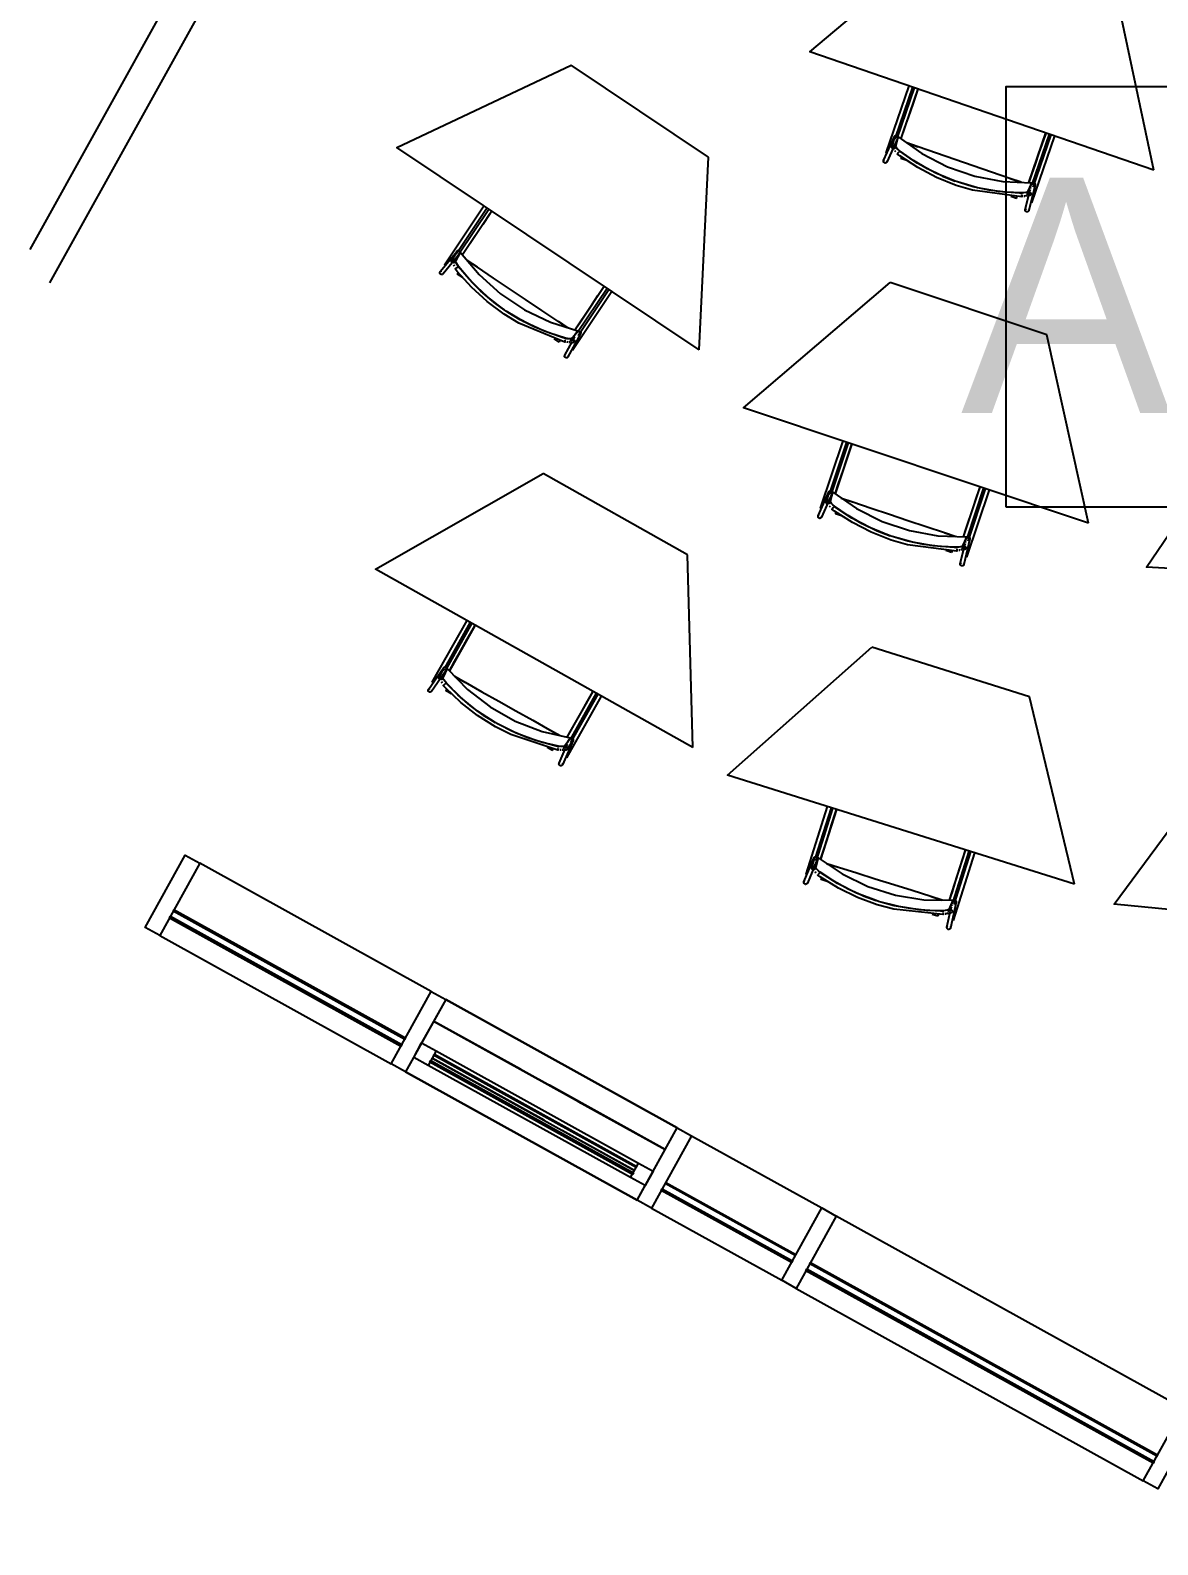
# Model space of a CAD drawing. Header units: metres. Extents: x 3.2 to 22.3, y 0.7 to 22.8.
# Drawn here: x 3.239 to 4.581, y 5.315 to 7.118 of the extents above; entities that cross this region are included whole.
import ezdxf

# ---------------------------------------------------------------- set-up
doc = ezdxf.new("R2010")
doc.units = ezdxf.units.M
for name, color, linetype in [('ARREDI', 9, 'Continuous'), ('INFISSI_VETRATE', 4, 'Continuous'), ('PARETI_STRUTTURE', 7, 'Continuous'), ('PORTE_SCALE', 2, 'Continuous'), ('WAYFINDING_RIQUADRI', 7, 'Continuous'), ('WAYFINDING_TESTI', 7, 'Continuous')]:
    doc.layers.add(name, color=color, linetype=linetype)

msp = doc.modelspace()

# ---------------------------------------------------------------- linework, layer by layer
at = {"layer": 'ARREDI'}
for points in [[(4.5763, 6.951), (4.1668, 7.092), (4.3426, 7.2397)], [(4.5763, 6.951), (4.5287, 7.1756)], [(4.0351, 6.7371), (3.6751, 6.9779), (3.8827, 7.0758)], [(4.0463, 6.9664), (3.8827, 7.0758)], [(4.2954, 7.0477), (4.2941, 7.0439), (4.2892, 7.0295), (4.2842, 7.015), (4.2792, 7.0006), (4.2752, 6.9888)], [(4.2657, 6.9765), (4.265, 6.9769), (4.2645, 6.9774), (4.2643, 6.9781), (4.2643, 6.9782), (4.2643, 6.9788), (4.2643, 6.979), (4.2646, 6.9795), (4.2651, 6.9801), (4.2657, 6.9804)], [(4.2657, 6.9804), (4.2665, 6.9805), (4.2672, 6.9804), (4.2678, 6.98), (4.2683, 6.9795), (4.2686, 6.9788), (4.2686, 6.978), (4.2685, 6.9779), (4.2683, 6.9774), (4.2678, 6.9768)], [(4.2686, 6.9833), (4.2682, 6.9819), (4.2668, 6.9761)], [(4.2687, 6.9883), (4.2681, 6.9887), (4.2676, 6.9892), (4.2674, 6.9899), (4.2674, 6.9907), (4.2675, 6.9912), (4.2675, 6.9912), (4.2676, 6.9914), (4.2681, 6.9919), (4.2688, 6.9923)], [(4.2688, 6.9923), (4.2695, 6.9924), (4.2703, 6.9923), (4.2709, 6.9919), (4.2714, 6.9913), (4.2716, 6.9906)], [(4.274, 6.9737), (4.2721, 6.9754), (4.2705, 6.977), (4.2695, 6.9783), (4.2692, 6.9791)], [(4.2693, 6.9791), (4.2721, 6.9906), (4.3001, 6.9708), (4.3306, 6.9551), (4.363, 6.944), (4.3966, 6.9375), (4.4308, 6.9359), (4.4284, 6.9305), (4.426, 6.9251), (4.4253, 6.9246), (4.4237, 6.9242), (4.4214, 6.9239), (4.4189, 6.9238)], [(4.274, 6.9737), (4.2722, 6.9753), (4.2705, 6.9769), (4.2695, 6.9782), (4.2693, 6.9791)], [(4.2722, 6.9906), (4.2707, 6.9888)], [(4.2707, 6.9888), (4.2721, 6.9906)], [(4.2823, 6.9834), (4.2955, 6.9788)], [(4.4184, 6.9365), (4.4049, 6.9411), (4.3831, 6.9486), (4.3613, 6.9562), (4.3394, 6.9637), (4.3176, 6.9712), (4.2958, 6.9787), (4.2823, 6.9834)], [(4.4475, 6.9948), (4.4433, 6.9826), (4.4391, 6.9704), (4.4349, 6.9581), (4.4307, 6.9459), (4.4273, 6.9361)], [(4.0351, 6.7371), (4.0463, 6.9664)], [(4.2572, 6.9596), (4.2564, 6.9595), (4.2557, 6.9596), (4.2551, 6.96), (4.2546, 6.9606), (4.2543, 6.9613), (4.2544, 6.962), (4.2545, 6.9625), (4.2546, 6.9627), (4.2551, 6.9633), (4.2558, 6.9636)], [(4.2586, 6.9619), (4.2586, 6.9612), (4.2584, 6.9607), (4.2583, 6.9605), (4.2578, 6.9599), (4.2572, 6.9596)], [(4.2583, 6.9713), (4.2578, 6.9715), (4.2575, 6.9715), (4.2575, 6.9716), (4.2575, 6.9716)], [(4.2589, 6.9711), (4.2583, 6.9713)], [(4.2689, 6.9731), (4.268, 6.974)], [(4.2681, 6.974), (4.2689, 6.9731)], [(4.2711, 6.9703), (4.271, 6.9702), (4.271, 6.9701), (4.271, 6.9702), (4.2712, 6.9704), (4.2715, 6.9708), (4.2719, 6.9713), (4.2724, 6.9719), (4.2728, 6.9725)], [(4.2728, 6.9725), (4.2732, 6.973), (4.2735, 6.9733), (4.2737, 6.9735)], [(4.324, 6.9441), (4.3067, 6.9525), (4.2899, 6.9625), (4.274, 6.9737)], [(4.324, 6.9441), (4.3068, 6.9525), (4.29, 6.9624), (4.2742, 6.9736)], [(4.2757, 6.9669), (4.2755, 6.9662), (4.2753, 6.9656), (4.275, 6.9649)], [(4.3398, 6.9379), (4.3246, 6.9439)], [(4.3246, 6.9439), (4.3398, 6.9379)], [(4.4188, 6.9238), (4.3994, 6.9247), (4.3801, 6.9273), (4.3611, 6.9313), (4.3451, 6.9361)], [(4.4189, 6.9238), (4.3995, 6.9247), (4.3802, 6.9273), (4.3611, 6.9313), (4.3451, 6.9361)], [(4.4052, 6.941), (4.4184, 6.9365)], [(4.4261, 6.9251), (4.4254, 6.9246), (4.4238, 6.9242), (4.4215, 6.9239), (4.419, 6.9238)], [(4.4192, 6.9221), (4.4192, 6.9234)], [(4.4261, 6.9217), (4.4258, 6.9224), (4.4257, 6.9231), (4.4259, 6.9237), (4.426, 6.9238), (4.4264, 6.9244), (4.4264, 6.9244), (4.427, 6.9248), (4.4277, 6.925), (4.4285, 6.9249), (4.4291, 6.9245), (4.4297, 6.924)], [(4.4297, 6.924), (4.43, 6.9233), (4.43, 6.9226), (4.4299, 6.922), (4.4298, 6.9218), (4.4294, 6.9213), (4.4294, 6.9213), (4.4287, 6.9209), (4.428, 6.9207), (4.4273, 6.9208), (4.4266, 6.9212)], [(4.4292, 6.9281), (4.4286, 6.9266), (4.4268, 6.9227)], [(4.4299, 6.9296), (4.4303, 6.9305)], [(4.4308, 6.935), (4.4312, 6.9356), (4.4319, 6.936), (4.4326, 6.9362), (4.4334, 6.9361), (4.434, 6.9358), (4.4345, 6.9352)], [(4.4309, 6.9336), (4.4308, 6.9359)], [(4.4345, 6.9352), (4.4348, 6.9345), (4.4349, 6.9338), (4.4348, 6.9335), (4.4348, 6.9335), (4.4347, 6.9331), (4.4342, 6.9325), (4.4336, 6.9321), (4.4329, 6.9319)], [(4.4127, 6.9174), (4.4128, 6.9177), (4.413, 6.9181), (4.4132, 6.9188), (4.4134, 6.9195)], [(4.4127, 6.9174), (4.4127, 6.9174)], [(4.4192, 6.9199), (4.4192, 6.9213)], [(4.4192, 6.9199), (4.4202, 6.92)], [(4.4202, 6.92), (4.4192, 6.9199)], [(4.4192, 6.9191), (4.4192, 6.9191), (4.4192, 6.9192)], [(4.4215, 6.92), (4.4227, 6.9202)], [(4.4229, 6.9202), (4.4216, 6.92)], [(4.4235, 6.9023), (4.4232, 6.9029), (4.4232, 6.9037), (4.4232, 6.9039), (4.4232, 6.9039), (4.4234, 6.9044), (4.4239, 6.905), (4.4245, 6.9054)], [(4.4238, 6.9203), (4.4254, 6.9207)], [(4.4255, 6.9207), (4.4239, 6.9203)], [(4.4299, 6.9122), (4.4293, 6.9124)], [(4.4299, 6.9122), (4.4304, 6.912), (4.4307, 6.9119)], [(4.4307, 6.9119), (4.4307, 6.9119)], [(3.7882, 6.9022), (3.7859, 6.8989), (3.7774, 6.8862), (3.7604, 6.8608), (3.7533, 6.8502)], [(4.4272, 6.9046), (4.4274, 6.9039), (4.4275, 6.9032), (4.4274, 6.9029), (4.4274, 6.9029), (4.4273, 6.9025), (4.4268, 6.9019), (4.4262, 6.9015), (4.4255, 6.9013), (4.4247, 6.9014), (4.424, 6.9017), (4.4235, 6.9023)], [(3.7454, 6.8426), (3.7482, 6.8477), (3.7511, 6.8529), (3.773, 6.8267), (3.7985, 6.8038), (3.827, 6.7847), (3.8579, 6.7699), (3.8906, 6.7596), (3.8869, 6.755), (3.8832, 6.7504), (3.8824, 6.7501), (3.8807, 6.7501), (3.8784, 6.7504), (3.8759, 6.751), (3.8573, 6.7568), (3.8393, 6.7642), (3.8219, 6.773), (3.8077, 6.7817)], [(3.7472, 6.8516), (3.7466, 6.8521), (3.7463, 6.8528), (3.7463, 6.8535), (3.7465, 6.8542), (3.7468, 6.8547), (3.7469, 6.8549), (3.7475, 6.8553), (3.7483, 6.8555)], [(3.7483, 6.8554), (3.749, 6.8554), (3.7497, 6.855), (3.7502, 6.8545), (3.7505, 6.8538), (3.7506, 6.8531)], [(3.7511, 6.8529), (3.7486, 6.8512)], [(3.7486, 6.8512), (3.7511, 6.8529)], [(3.732, 6.8383), (3.732, 6.8383), (3.7321, 6.8383), (3.7323, 6.8381), (3.7327, 6.8378)], [(3.7333, 6.8374), (3.7327, 6.8378)], [(3.7412, 6.8409), (3.7407, 6.8415), (3.7404, 6.8421), (3.7403, 6.8429), (3.7403, 6.8429), (3.7405, 6.8436), (3.7406, 6.8437), (3.7409, 6.8442), (3.7415, 6.8446), (3.7423, 6.8448)], [(3.7422, 6.8403), (3.745, 6.8455), (3.7457, 6.8468)], [(3.7423, 6.8448), (3.743, 6.8447), (3.7437, 6.8444), (3.7442, 6.8438), (3.7445, 6.8432), (3.7446, 6.8424), (3.7446, 6.8424), (3.7444, 6.8417), (3.7443, 6.8416), (3.744, 6.8411), (3.7434, 6.8407), (3.7426, 6.8405)], [(3.7435, 6.8368), (3.7428, 6.8379)], [(3.7429, 6.8379), (3.7435, 6.8368)], [(3.7449, 6.8336), (3.7448, 6.8335), (3.7447, 6.8335), (3.7448, 6.8335), (3.745, 6.8336), (3.7454, 6.834), (3.7459, 6.8344), (3.7471, 6.8352)], [(3.7486, 6.8361), (3.7472, 6.8381), (3.746, 6.8401), (3.7454, 6.8417), (3.7453, 6.8426)], [(3.7486, 6.8361), (3.7471, 6.8382), (3.746, 6.8402), (3.7454, 6.8417), (3.7453, 6.8426)], [(3.7471, 6.8352), (3.7476, 6.8356), (3.748, 6.8359), (3.7482, 6.836)], [(3.7892, 6.795), (3.7748, 6.8073), (3.7611, 6.8212), (3.7486, 6.8361)], [(3.7892, 6.795), (3.7749, 6.8073), (3.7612, 6.8211), (3.7487, 6.836)], [(3.759, 6.8434), (3.7706, 6.8356)], [(3.8787, 6.7633), (3.8668, 6.7713), (3.8477, 6.7841), (3.8285, 6.7969), (3.8093, 6.8098), (3.7901, 6.8226), (3.771, 6.8354), (3.759, 6.8434)], [(3.7287, 6.8268), (3.728, 6.8268), (3.7273, 6.8272), (3.7267, 6.8277), (3.7264, 6.8284), (3.7264, 6.8291), (3.7266, 6.8298), (3.7268, 6.8303), (3.7269, 6.8303), (3.727, 6.8305), (3.7276, 6.8309), (3.7284, 6.831)], [(3.7307, 6.8287), (3.7305, 6.8279), (3.7302, 6.8275), (3.73, 6.8273), (3.7294, 6.8269), (3.7287, 6.8268)], [(3.7473, 6.8273), (3.7475, 6.8275), (3.7477, 6.8279), (3.7481, 6.8285), (3.7485, 6.8291)], [(4.4986, 6.5308), (4.0878, 6.6682), (4.2623, 6.8174)], [(4.449, 6.755), (4.2623, 6.8174)], [(3.8872, 6.7607), (3.893, 6.7693), (3.9002, 6.7801), (3.9074, 6.7908), (3.9146, 6.8016), (3.9217, 6.8123)], [(3.8031, 6.7848), (3.7899, 6.7944)], [(3.7899, 6.7944), (3.8031, 6.7848)], [(3.876, 6.7509), (3.8574, 6.7568), (3.8394, 6.7641), (3.822, 6.7729), (3.8077, 6.7817)], [(3.8671, 6.7711), (3.8787, 6.7633)], [(3.8696, 6.7482), (3.8688, 6.747), (3.8685, 6.7466), (3.8684, 6.7464)], [(3.875, 6.7464), (3.875, 6.7463), (3.875, 6.7464), (3.8751, 6.7466)], [(3.8752, 6.7471), (3.8754, 6.7478), (3.8756, 6.7485)], [(3.8752, 6.7471), (3.8763, 6.7469)], [(3.8763, 6.7469), (3.8752, 6.7471)], [(3.8761, 6.7505), (3.876, 6.7503), (3.8759, 6.7498), (3.8758, 6.7492)], [(3.8832, 6.7504), (3.8824, 6.7501), (3.8807, 6.7501), (3.8785, 6.7503), (3.876, 6.7509)], [(3.8775, 6.7466), (3.8787, 6.7465)], [(3.8789, 6.7464), (3.8776, 6.7466)], [(3.8798, 6.7463), (3.8815, 6.7463)], [(3.8815, 6.7463), (3.8799, 6.7463)], [(3.8824, 6.7471), (3.8823, 6.7478), (3.8824, 6.7485), (3.8827, 6.7491), (3.8828, 6.7492), (3.8833, 6.7496), (3.8834, 6.7496), (3.884, 6.7498), (3.8848, 6.7498), (3.8855, 6.7495), (3.886, 6.749), (3.8864, 6.7484)], [(3.8864, 6.7484), (3.8865, 6.7476), (3.8864, 6.7469), (3.8861, 6.7464), (3.886, 6.7463), (3.8855, 6.7458), (3.8854, 6.7458), (3.8847, 6.7456), (3.884, 6.7456), (3.8833, 6.7459), (3.8827, 6.7464)], [(3.8871, 6.7525), (3.886, 6.7512), (3.8833, 6.7479)], [(3.8901, 6.7574), (3.8906, 6.7596)], [(3.8903, 6.7587), (3.8909, 6.7592), (3.8916, 6.7594), (3.8924, 6.7594), (3.8931, 6.7591), (3.8936, 6.7586), (3.894, 6.758)], [(3.894, 6.758), (3.8941, 6.7572), (3.8939, 6.7565), (3.8938, 6.7563), (3.8936, 6.7559), (3.893, 6.7554), (3.8923, 6.7552), (3.8915, 6.7552)], [(4.4986, 6.5308), (4.449, 6.755)], [(3.8749, 6.7289), (3.8748, 6.7297), (3.875, 6.7304), (3.8751, 6.7306), (3.8754, 6.731), (3.876, 6.7315)], [(3.879, 6.7303), (3.8792, 6.7295), (3.879, 6.7288), (3.8789, 6.7286), (3.8786, 6.7282), (3.878, 6.7277), (3.8773, 6.7275), (3.8766, 6.7275), (3.8759, 6.7278), (3.8753, 6.7283), (3.8749, 6.7289)], [(3.8836, 6.7369), (3.8831, 6.7373)], [(3.8843, 6.7364), (3.884, 6.7366), (3.8836, 6.7369)], [(3.8843, 6.7364), (3.8843, 6.7364)], [(5, 6.454), (4.5676, 6.4783), (4.6966, 6.6682)], [(4.197, 6.5657), (4.201, 6.5778), (4.2059, 6.5923), (4.2107, 6.6068), (4.2156, 6.6212), (4.2168, 6.625)], [(4.0273, 6.2636), (3.6499, 6.4761), (3.8494, 6.5897)], [(4.021, 6.4932), (3.8494, 6.5897)], [(4.1907, 6.5654), (4.19, 6.5658), (4.1895, 6.5663), (4.1893, 6.567), (4.1893, 6.5678), (4.1894, 6.5683), (4.1895, 6.5685), (4.19, 6.569), (4.1907, 6.5694)], [(4.1907, 6.5694), (4.1914, 6.5695), (4.1922, 6.5694), (4.1928, 6.569), (4.1933, 6.5684), (4.1936, 6.5677)], [(4.1913, 6.5562), (4.1927, 6.5619), (4.1941, 6.5677), (4.2222, 6.5481), (4.2528, 6.5328), (4.2853, 6.5219), (4.319, 6.5158), (4.3532, 6.5144), (4.3509, 6.509), (4.3485, 6.5036), (4.3478, 6.5031), (4.3462, 6.5026), (4.3439, 6.5023), (4.3415, 6.5022)], [(4.1941, 6.5677), (4.1921, 6.5654)], [(4.1921, 6.5654), (4.1941, 6.5677)], [(4.3497, 6.5146), (4.353, 6.5245), (4.3612, 6.549), (4.3653, 6.5612), (4.3694, 6.5735)], [(4.1799, 6.5484), (4.1796, 6.5485), (4.1795, 6.5486), (4.1796, 6.5486)], [(4.1804, 6.5483), (4.1799, 6.5484)], [(4.181, 6.5481), (4.1804, 6.5483)], [(4.1877, 6.5535), (4.187, 6.5539), (4.1866, 6.5545), (4.1863, 6.5552), (4.1863, 6.5552), (4.1863, 6.5559), (4.1863, 6.556), (4.1866, 6.5566), (4.1871, 6.5571), (4.1877, 6.5575)], [(4.1877, 6.5575), (4.1885, 6.5576), (4.1892, 6.5575), (4.1898, 6.5571), (4.1903, 6.5566), (4.1906, 6.5559), (4.1906, 6.5551), (4.1905, 6.555), (4.1903, 6.5544), (4.1898, 6.5539)], [(4.1888, 6.5532), (4.1902, 6.559), (4.1905, 6.5604)], [(4.191, 6.5502), (4.1901, 6.5511)], [(4.1901, 6.551), (4.191, 6.5502)], [(4.1961, 6.5509), (4.1942, 6.5524), (4.1926, 6.554), (4.1916, 6.5554), (4.1913, 6.5562)], [(4.1961, 6.5508), (4.1941, 6.5525), (4.1925, 6.5541), (4.1915, 6.5554), (4.1913, 6.5562)], [(4.1932, 6.5475), (4.1931, 6.5473), (4.1931, 6.5473), (4.1931, 6.5473), (4.1933, 6.5475), (4.1936, 6.5479), (4.194, 6.5484), (4.1945, 6.549), (4.1949, 6.5496)], [(4.1957, 6.5507), (4.1956, 6.5505), (4.1953, 6.5501), (4.1949, 6.5496)], [(4.2463, 6.5217), (4.229, 6.53), (4.2121, 6.5397), (4.1961, 6.5508)], [(4.2464, 6.5217), (4.229, 6.53), (4.2122, 6.5397), (4.1962, 6.5508)], [(4.2042, 6.5606), (4.2175, 6.5562)], [(4.2043, 6.5606), (4.2179, 6.556), (4.2397, 6.5487), (4.2616, 6.5414), (4.2835, 6.5341), (4.3054, 6.5268), (4.3272, 6.5195), (4.3408, 6.5149)], [(4.1794, 6.5366), (4.1786, 6.5364), (4.1779, 6.5366), (4.1772, 6.537), (4.1768, 6.5375), (4.1765, 6.5382), (4.1765, 6.539), (4.1767, 6.5395), (4.1767, 6.5395), (4.1768, 6.5397), (4.1773, 6.5403), (4.1779, 6.5406)], [(4.1808, 6.5389), (4.1808, 6.5382), (4.1806, 6.5377), (4.1805, 6.5375), (4.18, 6.5369), (4.1794, 6.5366)], [(4.1979, 6.5441), (4.1976, 6.5433), (4.1974, 6.5427), (4.1973, 6.5423), (4.1972, 6.542)], [(4.2622, 6.5157), (4.2469, 6.5215)], [(4.2469, 6.5215), (4.2622, 6.5157)], [(4.3413, 6.5022), (4.3219, 6.503), (4.3026, 6.5053), (4.2835, 6.5093), (4.2675, 6.5139)], [(4.3415, 6.5022), (4.322, 6.503), (4.3026, 6.5053), (4.2835, 6.5092), (4.2675, 6.5139)], [(4.3276, 6.5194), (4.3408, 6.5149)], [(4.3523, 6.5081), (4.3527, 6.509)], [(4.3532, 6.5136), (4.3537, 6.5142), (4.3543, 6.5146), (4.355, 6.5147), (4.3557, 6.5147), (4.3564, 6.5143), (4.3569, 6.5138)], [(4.3533, 6.5122), (4.3532, 6.5144)], [(4.3569, 6.5138), (4.3573, 6.5131), (4.3573, 6.5124), (4.3573, 6.5121), (4.3573, 6.5121), (4.3571, 6.5116), (4.3566, 6.5111), (4.356, 6.5106), (4.3553, 6.5105)], [(4.0273, 6.2636), (4.021, 6.4931)], [(4.336, 6.4979), (4.3353, 6.4958)], [(4.3353, 6.4958), (4.3353, 6.4958)], [(4.3486, 6.5036), (4.3478, 6.5031), (4.3463, 6.5026), (4.344, 6.5023), (4.3415, 6.5022)], [(4.3417, 6.5005), (4.3417, 6.5012), (4.3417, 6.5019)], [(4.3417, 6.4998), (4.3417, 6.499), (4.3417, 6.4984)], [(4.3417, 6.4984), (4.3428, 6.4984)], [(4.3428, 6.4984), (4.3417, 6.4984)], [(4.3417, 6.4976), (4.3417, 6.4975), (4.3417, 6.4976)], [(4.3441, 6.4985), (4.3452, 6.4986)], [(4.3454, 6.4986), (4.3442, 6.4985)], [(4.3464, 6.4988), (4.348, 6.4992)], [(4.348, 6.4992), (4.3464, 6.4988)], [(4.3486, 6.5002), (4.3483, 6.5009), (4.3483, 6.5016), (4.3484, 6.5022), (4.3485, 6.5023), (4.3489, 6.5029), (4.3489, 6.5029), (4.3495, 6.5033), (4.3502, 6.5035), (4.351, 6.5034), (4.3516, 6.503), (4.3522, 6.5025)], [(4.3522, 6.5025), (4.3525, 6.5018), (4.3525, 6.5011), (4.3524, 6.5005), (4.3523, 6.5004), (4.3519, 6.4998), (4.3519, 6.4998), (4.3513, 6.4994), (4.3505, 6.4992), (4.3498, 6.4993), (4.3491, 6.4997)], [(4.3517, 6.5067), (4.3511, 6.5052), (4.3493, 6.5012)], [(4.3525, 6.4907), (4.3519, 6.4909)], [(4.3533, 6.4905), (4.353, 6.4905), (4.3525, 6.4907)], [(4.3462, 6.4807), (4.3459, 6.4814), (4.3459, 6.4822), (4.3459, 6.4824), (4.3459, 6.4824), (4.3461, 6.4829), (4.3465, 6.4835), (4.3472, 6.4839)], [(4.3498, 6.4831), (4.3501, 6.4824), (4.3502, 6.4817), (4.3501, 6.4814), (4.3501, 6.4814), (4.35, 6.481), (4.3495, 6.4804), (4.3489, 6.48), (4.3482, 6.4798), (4.3474, 6.4799), (4.3467, 6.4802), (4.3462, 6.4807)], [(4.3533, 6.4904), (4.3533, 6.4904)], [(3.7377, 6.3548), (3.744, 6.3659), (3.7515, 6.3792), (3.759, 6.3926), (3.7665, 6.4059), (3.7685, 6.4094)], [(4.4818, 6.1008), (4.0686, 6.2308), (4.2404, 6.3831)], [(4.4282, 6.324), (4.2404, 6.3831)], [(3.7264, 6.3446), (3.7258, 6.3451), (3.7254, 6.3458), (3.7253, 6.3465), (3.7253, 6.3466), (3.7254, 6.3472), (3.7255, 6.3473), (3.7258, 6.3478), (3.7264, 6.3483), (3.7271, 6.3485)], [(3.7271, 6.3485), (3.7279, 6.3485), (3.7286, 6.3482), (3.7291, 6.3477), (3.7295, 6.3471), (3.7296, 6.3464), (3.7295, 6.3457), (3.7294, 6.3455), (3.7291, 6.345), (3.7285, 6.3446), (3.7278, 6.3444)], [(3.7274, 6.3441), (3.7298, 6.3495), (3.7304, 6.3508)], [(3.7315, 6.3557), (3.7309, 6.3562), (3.7306, 6.3568), (3.7304, 6.3576), (3.7306, 6.3583), (3.7308, 6.3587), (3.731, 6.3589), (3.7316, 6.3594), (3.7323, 6.3596)], [(3.7304, 6.3465), (3.7328, 6.3519), (3.7353, 6.3573), (3.7592, 6.3328), (3.7864, 6.312), (3.8162, 6.2951), (3.8482, 6.2827), (3.8815, 6.275), (3.8782, 6.2701), (3.8749, 6.2652), (3.8741, 6.2649), (3.8724, 6.2647), (3.8701, 6.2649), (3.8677, 6.2652)], [(3.7341, 6.3404), (3.7325, 6.3423), (3.7312, 6.3442), (3.7305, 6.3457), (3.7304, 6.3466)], [(3.7341, 6.3404), (3.7325, 6.3424), (3.7312, 6.3442), (3.7304, 6.3457), (3.7304, 6.3466)], [(3.7323, 6.3596), (3.733, 6.3596), (3.7337, 6.3593), (3.7343, 6.3588), (3.7347, 6.3582), (3.7348, 6.3574)], [(3.7353, 6.3573), (3.7329, 6.3554)], [(3.7329, 6.3554), (3.7353, 6.3573)], [(3.7439, 6.3484), (3.7561, 6.3416)], [(3.744, 6.3484), (3.7564, 6.3414), (3.7765, 6.3301), (3.7966, 6.3188), (3.8168, 6.3075), (3.8369, 6.2961), (3.8569, 6.2848), (3.8694, 6.2778)], [(3.715, 6.3295), (3.7142, 6.3296), (3.7135, 6.3298), (3.713, 6.3303), (3.7126, 6.331), (3.7125, 6.3317), (3.7126, 6.3325), (3.7129, 6.3329), (3.7129, 6.3329), (3.713, 6.3331), (3.7136, 6.3336), (3.7143, 6.3338)], [(3.7168, 6.3316), (3.7166, 6.3309), (3.7164, 6.3304), (3.7164, 6.3304), (3.7163, 6.3302), (3.7157, 6.3298), (3.715, 6.3295)], [(3.7174, 6.3413), (3.7174, 6.3413), (3.7175, 6.3413), (3.7177, 6.3411), (3.7181, 6.3409)], [(3.7187, 6.3405), (3.7181, 6.3409)], [(3.729, 6.3407), (3.7282, 6.3418)], [(3.7283, 6.3417), (3.729, 6.3407)], [(3.7327, 6.3394), (3.7321, 6.3389), (3.7316, 6.3384), (3.7307, 6.3376), (3.7305, 6.3375), (3.7305, 6.3374), (3.7305, 6.3375), (3.7306, 6.3376)], [(3.7337, 6.3403), (3.7335, 6.3401), (3.7332, 6.3398), (3.7327, 6.3394)], [(3.7345, 6.3334), (3.7342, 6.3327), (3.7339, 6.3322), (3.7336, 6.3318), (3.7335, 6.3315)], [(3.7779, 6.3023), (3.7624, 6.3137), (3.7477, 6.3265), (3.7341, 6.3404)], [(3.778, 6.3023), (3.7625, 6.3137), (3.7478, 6.3264), (3.7342, 6.3403)], [(3.8781, 6.2758), (3.8832, 6.2849), (3.8895, 6.2961), (3.8959, 6.3074), (3.9022, 6.3187), (3.9086, 6.33)], [(4.4818, 6.1008), (4.4282, 6.324)], [(3.7784, 6.302), (3.7924, 6.2934)], [(3.7924, 6.2934), (3.7785, 6.3019)], [(3.8675, 6.2653), (3.8486, 6.2697), (3.8301, 6.2756), (3.8121, 6.283), (3.7972, 6.2906)], [(3.8677, 6.2652), (3.8487, 6.2697), (3.8301, 6.2756), (3.8121, 6.283), (3.7972, 6.2906)], [(3.8581, 6.2842), (3.8694, 6.2778)], [(3.8812, 6.2727), (3.8815, 6.275)], [(3.8813, 6.2741), (3.8819, 6.2746), (3.8826, 6.2749), (3.8833, 6.2749), (3.884, 6.2747), (3.8846, 6.2743), (3.8851, 6.2736)], [(3.8604, 6.2601), (3.8605, 6.2603), (3.8608, 6.2607), (3.8611, 6.2613), (3.8615, 6.262)], [(3.8671, 6.2609), (3.867, 6.2606), (3.867, 6.2606), (3.867, 6.2606)], [(3.8672, 6.2614), (3.8673, 6.262), (3.8674, 6.2628)], [(3.8672, 6.2614), (3.8682, 6.2612)], [(3.8682, 6.2612), (3.8672, 6.2614)], [(3.8676, 6.2635), (3.8677, 6.2641), (3.8677, 6.2646), (3.8678, 6.2648)], [(3.8749, 6.2652), (3.8741, 6.2649), (3.8725, 6.2647), (3.8702, 6.2648), (3.8677, 6.2652)], [(3.8695, 6.261), (3.8707, 6.261)], [(3.8709, 6.261), (3.8696, 6.261)], [(3.8718, 6.2609), (3.8735, 6.261)], [(3.8735, 6.261), (3.8719, 6.2609)], [(3.8743, 6.2619), (3.8741, 6.2626), (3.8742, 6.2633), (3.8745, 6.2639), (3.8746, 6.264), (3.8751, 6.2645), (3.8751, 6.2645), (3.8758, 6.2648), (3.8765, 6.2648), (3.8772, 6.2646), (3.8778, 6.2641), (3.8782, 6.2635)], [(3.8782, 6.2635), (3.8784, 6.2627), (3.8783, 6.262), (3.8781, 6.2615), (3.878, 6.2613), (3.8775, 6.2609), (3.8774, 6.2609), (3.8768, 6.2606), (3.876, 6.2606), (3.8753, 6.2608), (3.8747, 6.2613)], [(3.8752, 6.2627), (3.8776, 6.2663), (3.8786, 6.2677)], [(3.8851, 6.2736), (3.8852, 6.2729), (3.8851, 6.2722), (3.885, 6.272), (3.885, 6.2719), (3.8848, 6.2715), (3.8843, 6.271), (3.8836, 6.2707), (3.8828, 6.2707)], [(4.9601, 6.0351), (4.529, 6.0771), (4.6656, 6.2616)], [(3.8683, 6.2432), (3.8681, 6.2439), (3.8682, 6.2447), (3.8683, 6.2449), (3.8683, 6.2449), (3.8686, 6.2453), (3.8691, 6.2459)], [(3.8723, 6.2449), (3.8724, 6.2441), (3.8724, 6.2434), (3.8723, 6.2432), (3.8723, 6.2432), (3.872, 6.2427), (3.8715, 6.2422), (3.8708, 6.242), (3.87, 6.2419), (3.8693, 6.2421), (3.8687, 6.2426), (3.8683, 6.2432)], [(3.8763, 6.2518), (3.8758, 6.2522)], [(3.8763, 6.2518), (3.8768, 6.2516), (3.877, 6.2514)], [(3.8771, 6.2514), (3.8771, 6.2514)], [(4.1796, 6.1302), (4.1835, 6.1424), (4.188, 6.157), (4.1926, 6.1716), (4.1972, 6.1861), (4.1984, 6.1899)], [(4.1733, 6.1298), (4.1727, 6.1302), (4.1722, 6.1307), (4.1719, 6.1314), (4.1719, 6.1322), (4.172, 6.1326), (4.172, 6.1327), (4.1722, 6.1329), (4.1726, 6.1335), (4.1733, 6.1338)], [(4.1733, 6.1338), (4.174, 6.1339), (4.1748, 6.1338), (4.1754, 6.1335), (4.1759, 6.1329), (4.1762, 6.1322)], [(4.1741, 6.1206), (4.1754, 6.1264), (4.1767, 6.1322), (4.2051, 6.1131), (4.236, 6.0983), (4.2687, 6.088), (4.3025, 6.0825), (4.3368, 6.0818), (4.3345, 6.0763), (4.3323, 6.0709), (4.3316, 6.0703), (4.3299, 6.0699), (4.3277, 6.0695), (4.3252, 6.0694)], [(4.1767, 6.1322), (4.1748, 6.1298)], [(4.1748, 6.1298), (4.1767, 6.1322)], [(4.3332, 6.0819), (4.3364, 6.0918), (4.3403, 6.1041), (4.3441, 6.1165), (4.348, 6.1288), (4.3519, 6.1411)], [(4.1633, 6.1125), (4.1628, 6.1127), (4.1626, 6.1128), (4.1625, 6.1128), (4.1625, 6.1128)], [(4.164, 6.1123), (4.1633, 6.1125)], [(4.1706, 6.1179), (4.1699, 6.1183), (4.1694, 6.1188), (4.1692, 6.1195), (4.1692, 6.1202), (4.1692, 6.1204), (4.1694, 6.1209), (4.1699, 6.1215), (4.1705, 6.1219)], [(4.1705, 6.1219), (4.1713, 6.122), (4.172, 6.1219), (4.1727, 6.1215), (4.1731, 6.121), (4.1734, 6.1203), (4.1734, 6.1203), (4.1734, 6.1196), (4.1734, 6.1194), (4.1732, 6.1189), (4.1727, 6.1183)], [(4.1717, 6.1176), (4.173, 6.1234), (4.1733, 6.1248)], [(4.173, 6.1155), (4.1739, 6.1146)], [(4.1739, 6.1146), (4.173, 6.1155)], [(4.179, 6.1154), (4.1771, 6.1169), (4.1754, 6.1185), (4.1744, 6.1198), (4.1741, 6.1206)], [(4.179, 6.1154), (4.177, 6.117), (4.1754, 6.1185), (4.1744, 6.1198), (4.1741, 6.1206)], [(4.1778, 6.1141), (4.1774, 6.1135), (4.177, 6.1129), (4.1766, 6.1124), (4.1763, 6.112), (4.1761, 6.1118), (4.1761, 6.1117), (4.1761, 6.1117), (4.1762, 6.1119)], [(4.1779, 6.1141), (4.1782, 6.1146), (4.1785, 6.115), (4.1786, 6.1152)], [(4.2298, 6.0871), (4.2123, 6.0951), (4.1952, 6.1046), (4.179, 6.1154)], [(4.2298, 6.0871), (4.2123, 6.0951), (4.1953, 6.1045), (4.1791, 6.1153)], [(4.187, 6.1253), (4.2003, 6.1211)], [(4.3243, 6.082), (4.3107, 6.0863), (4.2887, 6.0933), (4.2667, 6.1002), (4.2446, 6.1071), (4.2226, 6.114), (4.2007, 6.121), (4.187, 6.1253)], [(4.1625, 6.1008), (4.1618, 6.1007), (4.1611, 6.1008), (4.1604, 6.1012), (4.1599, 6.1017), (4.1597, 6.1024), (4.1597, 6.1032), (4.1598, 6.1036), (4.1599, 6.1039), (4.1604, 6.1044), (4.161, 6.1048)], [(4.1637, 6.1039), (4.1639, 6.1032), (4.1639, 6.1024), (4.1638, 6.102), (4.1638, 6.1019), (4.1637, 6.1017), (4.1632, 6.1012), (4.1626, 6.1008)], [(4.1803, 6.1066), (4.1803, 6.1068), (4.1805, 6.1073), (4.1807, 6.1079), (4.1809, 6.1086)], [(4.2303, 6.0869), (4.2457, 6.0814)], [(4.2457, 6.0814), (4.2304, 6.0869)], [(4.3251, 6.0694), (4.3056, 6.0698), (4.2863, 6.0718), (4.2672, 6.0753), (4.2511, 6.0797)], [(4.3252, 6.0694), (4.3057, 6.0698), (4.2864, 6.0718), (4.2672, 6.0753), (4.2511, 6.0797)], [(4.311, 6.0862), (4.3243, 6.082)], [(4.336, 6.0755), (4.3364, 6.0763)], [(4.3368, 6.0809), (4.3372, 6.0815), (4.3378, 6.0819), (4.3385, 6.0821), (4.3393, 6.0821), (4.34, 6.0817), (4.3405, 6.0812)], [(4.3369, 6.0795), (4.3368, 6.0818)], [(4.3405, 6.0812), (4.3408, 6.0805), (4.3409, 6.0798), (4.3409, 6.0795), (4.3407, 6.0791), (4.3403, 6.0785), (4.3396, 6.078), (4.3389, 6.0778)], [(4.3198, 6.0649), (4.3196, 6.0642), (4.3194, 6.0636), (4.3193, 6.0631), (4.3192, 6.0628)], [(4.3192, 6.0628), (4.3192, 6.0628)], [(4.3323, 6.0709), (4.3316, 6.0703), (4.33, 6.0699), (4.3278, 6.0695), (4.3252, 6.0694)], [(4.3255, 6.0677), (4.3254, 6.0683), (4.3254, 6.0688), (4.3254, 6.069)], [(4.3255, 6.0669), (4.3255, 6.0662), (4.3255, 6.0655)], [(4.3255, 6.0655), (4.3266, 6.0656)], [(4.3266, 6.0656), (4.3255, 6.0655)], [(4.3256, 6.065), (4.3256, 6.0647), (4.3256, 6.0647), (4.3256, 6.0647)], [(4.3279, 6.0657), (4.329, 6.0658)], [(4.3293, 6.0659), (4.328, 6.0657)], [(4.3302, 6.066), (4.3318, 6.0665)], [(4.3318, 6.0665), (4.3303, 6.066)], [(4.3324, 6.0675), (4.3321, 6.0682), (4.332, 6.0689), (4.3322, 6.0695), (4.3322, 6.0696), (4.3326, 6.0702), (4.3327, 6.0702), (4.3332, 6.0706), (4.334, 6.0708), (4.3347, 6.0707), (4.3354, 6.0704), (4.3359, 6.0698)], [(4.3359, 6.0698), (4.3362, 6.0692), (4.3363, 6.0684), (4.3362, 6.0678), (4.3361, 6.0677), (4.3357, 6.0672), (4.3357, 6.0671), (4.3351, 6.0667), (4.3344, 6.0665), (4.3336, 6.0666), (4.3329, 6.0669)], [(4.3354, 6.074), (4.3348, 6.0725), (4.3331, 6.0685)], [(4.3365, 6.0581), (4.3358, 6.0582)], [(4.3372, 6.0578), (4.337, 6.0579), (4.3365, 6.058)], [(4.3304, 6.048), (4.3301, 6.0486), (4.33, 6.0494), (4.33, 6.0496), (4.3302, 6.0501), (4.3306, 6.0507), (4.3312, 6.0511)], [(4.3339, 6.0504), (4.3343, 6.0497), (4.3343, 6.049), (4.3343, 6.0487), (4.3341, 6.0483), (4.3337, 6.0477), (4.3331, 6.0472), (4.3323, 6.0471), (4.3316, 6.0471), (4.3309, 6.0474), (4.3304, 6.048)], [(4.3373, 6.0578), (4.3373, 6.0578)]]:
    msp.add_lwpolyline(points, dxfattribs=at)
at = {"layer": 'INFISSI_VETRATE'}
for points in [[(3.5029, 6.009), (3.5012, 6.0072)], [(3.5093, 6.0153), (3.5082, 6.0142)], [(3.5272, 6.0054), (3.5261, 6.0043)], [(3.5209, 5.999), (3.5191, 5.9973)], [(3.5388, 5.9891), (3.537, 5.9874)], [(3.5451, 5.9955), (3.544, 5.9943)], [(3.5567, 5.9792), (3.5549, 5.9774)], [(3.5631, 5.9855), (3.5619, 5.9844)], [(3.5746, 5.9692), (3.5729, 5.9675)], [(3.581, 5.9756), (3.5798, 5.9745)], [(3.5925, 5.9593), (3.5908, 5.9576)], [(3.5989, 5.9657), (3.5977, 5.9645)], [(3.6168, 5.9558), (3.6156, 5.9546)], [(3.6104, 5.9494), (3.6087, 5.9477)], [(3.6283, 5.9395), (3.6266, 5.9377)], [(3.6347, 5.9458), (3.6335, 5.9447)], [(3.6526, 5.9359), (3.6515, 5.9347)], [(3.6462, 5.9295), (3.6445, 5.9278)], [(3.6642, 5.9196), (3.6624, 5.9179)], [(3.6705, 5.926), (3.6694, 5.9248)]]:
    msp.add_lwpolyline(points, dxfattribs=at)
at = {"layer": 'PARETI_STRUTTURE'}
for points in [[(3.2389, 6.8567), (11.0022, 20.8613)], [(3.9204, 8.0049), (3.9462, 7.9906), (3.5167, 7.2158), (3.4909, 7.2301), (3.2618, 6.8169)], [(4.2575, 6.9716), (4.2849, 7.0513)], [(4.289, 7.0499), (4.2686, 6.9907)], [(4.2706, 6.9888), (4.2914, 7.0491)], [(4.2955, 7.0477), (4.2752, 6.9888)], [(4.2545, 6.9625), (4.2675, 6.9912)], [(4.2715, 6.9894), (4.2584, 6.9607)], [(4.2674, 6.9903), (4.2643, 6.979)], [(4.2686, 6.9905), (4.2676, 6.9877)], [(4.2676, 6.9801), (4.2679, 6.9811)], [(4.2685, 6.9779), (4.2685, 6.9779), (4.2686, 6.9781), (4.2686, 6.9782), (4.2686, 6.9783), (4.2687, 6.9784), (4.2687, 6.9786), (4.2687, 6.9787), (4.2688, 6.9788), (4.2688, 6.9789), (4.2688, 6.9791), (4.2689, 6.9792), (4.2689, 6.9793), (4.2689, 6.9795), (4.269, 6.9796), (4.269, 6.9797), (4.2691, 6.9798), (4.2691, 6.98), (4.2691, 6.9801), (4.2692, 6.9802), (4.2692, 6.9803), (4.2692, 6.9805), (4.2693, 6.9806), (4.2693, 6.9807), (4.2693, 6.9808), (4.2694, 6.981), (4.2694, 6.9811), (4.2694, 6.9812), (4.2695, 6.9813), (4.2695, 6.9816), (4.2696, 6.9817), (4.2696, 6.9819), (4.2696, 6.982), (4.2697, 6.9821), (4.2697, 6.9822), (4.2697, 6.9824), (4.2698, 6.9825), (4.2698, 6.9826), (4.2698, 6.9827), (4.2699, 6.9829), (4.2699, 6.983), (4.2699, 6.9831), (4.27, 6.9832), (4.27, 6.9834), (4.2701, 6.9835), (4.2701, 6.9836), (4.2701, 6.9837), (4.2702, 6.9839), (4.2702, 6.984), (4.2702, 6.9841), (4.2703, 6.9843), (4.2703, 6.9844), (4.2703, 6.9845), (4.2704, 6.9846), (4.2704, 6.9848), (4.2704, 6.9849), (4.2705, 6.985), (4.2705, 6.9851), (4.2705, 6.9853), (4.2706, 6.9854), (4.2706, 6.9855), (4.2706, 6.9857), (4.2707, 6.9858), (4.2707, 6.9859), (4.2708, 6.986), (4.2708, 6.9862), (4.2708, 6.9863), (4.2708, 6.9864), (4.2709, 6.9865), (4.2709, 6.9867), (4.271, 6.9868), (4.271, 6.9869), (4.271, 6.987), (4.2711, 6.9872), (4.2711, 6.9873), (4.2711, 6.9874), (4.2712, 6.9876), (4.2712, 6.9877), (4.2712, 6.9878), (4.2713, 6.9879), (4.2713, 6.9881), (4.2713, 6.9882), (4.2714, 6.9883), (4.2714, 6.9884), (4.2714, 6.9886), (4.2715, 6.9887), (4.2715, 6.9888), (4.2716, 6.9891), (4.2716, 6.9892)], [(4.4273, 6.9361), (4.4477, 6.9953)], [(4.4582, 6.9917), (4.4307, 6.9119)], [(4.4517, 6.9939), (4.4311, 6.934)], [(4.4327, 6.9309), (4.4541, 6.9931)], [(4.341, 6.9329), (4.3176, 6.9423), (4.2952, 6.954), (4.274, 6.9679), (4.271, 6.9701)], [(4.3424, 6.937), (4.3397, 6.938), (4.3166, 6.9476), (4.2945, 6.9595), (4.2737, 6.9735)], [(4.2822, 6.9623), (4.275, 6.9648)], [(4.4192, 6.9191), (4.3604, 6.9271), (4.341, 6.9329)], [(4.4191, 6.9234), (4.4162, 6.9235), (4.3912, 6.9255), (4.3665, 6.93), (4.3425, 6.937)], [(4.4304, 6.9345), (4.4259, 6.9237)], [(4.4348, 6.9335), (4.4275, 6.9029)], [(4.4277, 6.9226), (4.4289, 6.9273)], [(4.4283, 6.9258), (4.428, 6.9249)], [(4.4304, 6.9335), (4.4306, 6.9346)], [(3.732, 6.8383), (3.7789, 6.9084)], [(3.7825, 6.906), (3.7477, 6.8539)], [(4.4127, 6.9174), (4.406, 6.9197)], [(4.4232, 6.9039), (4.4275, 6.9217)], [(3.749, 6.8515), (3.7846, 6.9046)], [(3.7882, 6.9022), (3.7534, 6.8502)], [(3.7268, 6.8303), (3.7468, 6.8547)], [(3.7501, 6.8519), (3.7302, 6.8275)], [(3.7465, 6.8539), (3.7406, 6.8437)], [(3.7443, 6.8416), (3.7444, 6.8416), (3.7444, 6.8417), (3.7445, 6.8418), (3.7447, 6.8422), (3.7447, 6.8423), (3.7449, 6.8425), (3.7449, 6.8426), (3.7451, 6.8429), (3.7451, 6.843), (3.7452, 6.8431), (3.7454, 6.8434), (3.7455, 6.8435), (3.7455, 6.8437), (3.7457, 6.8439), (3.7457, 6.844), (3.7458, 6.8441), (3.7459, 6.8442), (3.7459, 6.8443), (3.7461, 6.8447), (3.7462, 6.8448), (3.7463, 6.8449), (3.7464, 6.8451), (3.7464, 6.8452), (3.7466, 6.8455), (3.7467, 6.8456), (3.7467, 6.8457), (3.7469, 6.8459), (3.7469, 6.846), (3.747, 6.8461), (3.747, 6.8463), (3.7471, 6.8464), (3.7472, 6.8465), (3.7473, 6.8467), (3.7474, 6.8468), (3.7474, 6.847), (3.7476, 6.8472), (3.7476, 6.8473), (3.7477, 6.8474), (3.7478, 6.8475), (3.7478, 6.8476), (3.7479, 6.8477), (3.7481, 6.8481), (3.7482, 6.8482), (3.7483, 6.8484), (3.7484, 6.8485), (3.7485, 6.8488), (3.7486, 6.8489), (3.7486, 6.849), (3.7488, 6.8493), (3.7489, 6.8495), (3.7491, 6.8498), (3.7491, 6.8499), (3.7492, 6.85), (3.7493, 6.8501), (3.7493, 6.8502), (3.7495, 6.8506), (3.7496, 6.8507), (3.7497, 6.8508), (3.7498, 6.851), (3.7499, 6.8511), (3.75, 6.8514), (3.7501, 6.8515), (3.7501, 6.8516), (3.7502, 6.8517)], [(3.7476, 6.8538), (3.7459, 6.8513)], [(3.744, 6.844), (3.7446, 6.8448)], [(3.803, 6.7796), (3.7827, 6.7947), (3.764, 6.8117), (3.7471, 6.8305), (3.7447, 6.8335)], [(3.8054, 6.7832), (3.803, 6.7848), (3.783, 6.8), (3.7647, 6.8171), (3.7482, 6.8361)], [(3.7536, 6.823), (3.7473, 6.8273)], [(3.9312, 6.8065), (3.8843, 6.7364)], [(3.8872, 6.7607), (3.922, 6.8127)], [(3.9256, 6.8103), (3.8904, 6.7577)], [(3.8911, 6.7542), (3.9276, 6.8089)], [(3.875, 6.7463), (3.8202, 6.769), (3.803, 6.7796)], [(3.8761, 6.7505), (3.8732, 6.7513), (3.8496, 6.7597), (3.8269, 6.7703), (3.8054, 6.7832)], [(3.8683, 6.7463), (3.8624, 6.7503)], [(3.8751, 6.7306), (3.8837, 6.7467)], [(3.8938, 6.7563), (3.8789, 6.7286)], [(3.8898, 6.7583), (3.8827, 6.7491)], [(3.8842, 6.7476), (3.8865, 6.7518)], [(3.8861, 6.7512), (3.885, 6.7496)], [(3.8895, 6.7574), (3.89, 6.7583)], [(4.1795, 6.5486), (4.2063, 6.6286)], [(4.2104, 6.6272), (4.1905, 6.5678)], [(4.1925, 6.5658), (4.2127, 6.6264)], [(4.2169, 6.625), (4.197, 6.5656)], [(4.1767, 6.5395), (4.1894, 6.5682)], [(4.1934, 6.5665), (4.1806, 6.5377)], [(4.1894, 6.5674), (4.1864, 6.5561)], [(4.1905, 6.5676), (4.1895, 6.5648)], [(4.1935, 6.5663), (4.1935, 6.5662), (4.1935, 6.5661), (4.1934, 6.5659), (4.1934, 6.5658), (4.1934, 6.5657), (4.1933, 6.5655), (4.1933, 6.5654), (4.1933, 6.5653), (4.1932, 6.5652), (4.1932, 6.5649), (4.1931, 6.5648), (4.1931, 6.5647), (4.1931, 6.5645), (4.193, 6.5644), (4.193, 6.5643), (4.1929, 6.564), (4.1929, 6.5639), (4.1929, 6.5638), (4.1928, 6.5636), (4.1928, 6.5634), (4.1927, 6.5633), (4.1927, 6.5631), (4.1927, 6.563), (4.1926, 6.5629), (4.1926, 6.5628), (4.1925, 6.5625), (4.1925, 6.5624), (4.1925, 6.5623), (4.1924, 6.5621), (4.1924, 6.562), (4.1924, 6.5619), (4.1923, 6.5617), (4.1923, 6.5616), (4.1923, 6.5615), (4.1922, 6.5612), (4.1922, 6.5611), (4.1921, 6.561), (4.1921, 6.5609), (4.192, 6.5606), (4.192, 6.5605), (4.192, 6.5604), (4.1919, 6.5602), (4.1919, 6.5601), (4.1919, 6.56), (4.1918, 6.5598), (4.1918, 6.5597), (4.1918, 6.5596), (4.1917, 6.5595), (4.1917, 6.5593), (4.1917, 6.5592), (4.1916, 6.5591), (4.1916, 6.559), (4.1916, 6.5588), (4.1915, 6.5587), (4.1915, 6.5585), (4.1914, 6.5583), (4.1914, 6.5582), (4.1914, 6.5581), (4.1913, 6.5578), (4.1913, 6.5577), (4.1912, 6.5576), (4.1912, 6.5574), (4.1912, 6.5573), (4.1911, 6.5572), (4.1911, 6.557), (4.1911, 6.5569), (4.191, 6.5568), (4.191, 6.5567), (4.191, 6.5565), (4.1909, 6.5563), (4.1909, 6.5562), (4.1908, 6.556), (4.1908, 6.5559), (4.1907, 6.5557), (4.1907, 6.5555), (4.1907, 6.5554), (4.1906, 6.5553), (4.1906, 6.5551), (4.1906, 6.555), (4.1906, 6.555)], [(4.3497, 6.5146), (4.3695, 6.574)], [(4.3801, 6.5704), (4.3533, 6.4904)], [(4.3736, 6.5726), (4.3535, 6.5125)], [(4.3551, 6.5094), (4.376, 6.5718)], [(4.1896, 6.5572), (4.1899, 6.5582)], [(4.2635, 6.5106), (4.2399, 6.5199), (4.2174, 6.5314), (4.1961, 6.545), (4.1931, 6.5473)], [(4.2648, 6.5148), (4.2621, 6.5157), (4.2388, 6.5251), (4.2167, 6.5368), (4.1957, 6.5507)], [(4.2044, 6.5396), (4.1972, 6.542)], [(4.3417, 6.4975), (4.2829, 6.505), (4.2635, 6.5106)], [(4.3417, 6.5019), (4.3387, 6.5019), (4.3137, 6.5037), (4.289, 6.508), (4.2648, 6.5148)], [(4.3528, 6.513), (4.3484, 6.5022)], [(4.3573, 6.5121), (4.3501, 6.4814)], [(4.3528, 6.512), (4.353, 6.5131)], [(4.3353, 6.4958), (4.3285, 6.498)], [(4.3459, 6.4824), (4.35, 6.5002)], [(4.3503, 6.5011), (4.3514, 6.5059)], [(4.3508, 6.5044), (4.3505, 6.5034)], [(3.7174, 6.3413), (3.7588, 6.4148)], [(3.7626, 6.4127), (3.7318, 6.3581)], [(3.7333, 6.3557), (3.7647, 6.4115)], [(3.7685, 6.4093), (3.7378, 6.3548)], [(3.7129, 6.3329), (3.7308, 6.3587)], [(3.7344, 6.3563), (3.7164, 6.3304)], [(3.7306, 6.3579), (3.7255, 6.3473)], [(3.7289, 6.3478), (3.7294, 6.3488)], [(3.7345, 6.3561), (3.7344, 6.3559), (3.7344, 6.3558), (3.7343, 6.3557), (3.7343, 6.3556), (3.7342, 6.3555), (3.7341, 6.3554), (3.7341, 6.3552), (3.734, 6.3551), (3.734, 6.355), (3.7339, 6.3549), (3.7339, 6.3548), (3.7338, 6.3547), (3.7338, 6.3545), (3.7337, 6.3544), (3.7336, 6.3543), (3.7336, 6.3542), (3.7335, 6.3541), (3.7335, 6.3539), (3.7334, 6.3538), (3.7334, 6.3537), (3.7333, 6.3536), (3.7332, 6.3535), (3.7332, 6.3533), (3.7331, 6.3532), (3.7331, 6.3531), (3.733, 6.353), (3.733, 6.3529), (3.7329, 6.3528), (3.7328, 6.3526), (3.7328, 6.3525), (3.7327, 6.3524), (3.7327, 6.3523), (3.7326, 6.3522), (3.7326, 6.3521), (3.7325, 6.3519), (3.7325, 6.3518), (3.7324, 6.3517), (3.7323, 6.3516), (3.7323, 6.3515), (3.7322, 6.3513), (3.7322, 6.3512), (3.7321, 6.3511), (3.7321, 6.351), (3.732, 6.3509), (3.7319, 6.3507), (3.7319, 6.3506), (3.7318, 6.3505), (3.7318, 6.3504), (3.7317, 6.3503), (3.7316, 6.3502), (3.7316, 6.35), (3.7315, 6.3499), (3.7315, 6.3498), (3.7314, 6.3497), (3.7314, 6.3496), (3.7313, 6.3494), (3.7313, 6.3493), (3.7312, 6.3492), (3.7311, 6.3491), (3.7311, 6.349), (3.731, 6.3489), (3.731, 6.3487), (3.7309, 6.3486), (3.7309, 6.3485), (3.7308, 6.3484), (3.7307, 6.3483), (3.7307, 6.3482), (3.7306, 6.348), (3.7306, 6.3479), (3.7305, 6.3478), (3.7305, 6.3477), (3.7304, 6.3476), (3.7303, 6.3474), (3.7303, 6.3473), (3.7302, 6.3472), (3.7302, 6.3471), (3.7301, 6.347), (3.73, 6.3467), (3.73, 6.3466), (3.7299, 6.3465), (3.7298, 6.3464), (3.7298, 6.3462), (3.7297, 6.3461), (3.7297, 6.346), (3.7296, 6.3459), (3.7296, 6.3458), (3.7295, 6.3457), (3.7294, 6.3455), (3.7294, 6.3455)], [(3.7317, 6.3579), (3.7303, 6.3553)], [(3.7927, 6.2882), (3.7713, 6.3017), (3.7513, 6.3172), (3.733, 6.3347), (3.7305, 6.3374)], [(3.7401, 6.3277), (3.7335, 6.3315)], [(3.7948, 6.292), (3.7923, 6.2934), (3.7712, 6.307), (3.7516, 6.3227), (3.7337, 6.3403)], [(3.8781, 6.2758), (3.9088, 6.3304)], [(3.9185, 6.3249), (3.8771, 6.2514)], [(3.9125, 6.3282), (3.8815, 6.273)], [(3.8824, 6.2697), (3.9147, 6.327)], [(3.867, 6.2606), (3.8107, 6.279), (3.7927, 6.2882)], [(3.8678, 6.2648), (3.8649, 6.2654), (3.8407, 6.2719), (3.8172, 6.2808), (3.7948, 6.292)], [(3.8604, 6.2601), (3.8542, 6.2636)], [(3.8683, 6.2449), (3.8757, 6.2616)], [(3.885, 6.2719), (3.8723, 6.2432)], [(3.8809, 6.2737), (3.8745, 6.2639)], [(3.8761, 6.2625), (3.8781, 6.2669)], [(3.8772, 6.2655), (3.8767, 6.2646)], [(3.8807, 6.2727), (3.8811, 6.2737)], [(4.1625, 6.1128), (4.1878, 6.1933)], [(4.192, 6.192), (4.1732, 6.1322)], [(4.1751, 6.1302), (4.1943, 6.1912)], [(4.1984, 6.1899), (4.1796, 6.1302)], [(3.7161, 5.9732), (3.4406, 6.1259), (3.3929, 6.0398), (3.3757, 6.0494), (3.4234, 6.1354), (3.4406, 6.1259)], [(4.1598, 6.1036), (4.172, 6.1326)], [(4.176, 6.131), (4.1638, 6.102)], [(4.172, 6.1318), (4.1692, 6.1204)], [(4.1731, 6.132), (4.1722, 6.1292)], [(4.1762, 6.1308), (4.1761, 6.1305), (4.1761, 6.1304), (4.176, 6.13), (4.176, 6.1299), (4.1759, 6.1298), (4.1759, 6.1296), (4.1759, 6.1295), (4.1758, 6.1294), (4.1757, 6.129), (4.1757, 6.1289), (4.1756, 6.1285), (4.1756, 6.1284), (4.1756, 6.1282), (4.1755, 6.1281), (4.1755, 6.128), (4.1755, 6.1279), (4.1754, 6.1276), (4.1754, 6.1275), (4.1753, 6.1273), (4.1752, 6.127), (4.1752, 6.1268), (4.1752, 6.1267), (4.1751, 6.1265), (4.1751, 6.1263), (4.175, 6.1261), (4.175, 6.1259), (4.175, 6.1258), (4.1749, 6.1254), (4.1748, 6.1253), (4.1748, 6.1252), (4.1747, 6.1249), (4.1747, 6.1248), (4.1747, 6.1247), (4.1747, 6.1245), (4.1746, 6.1244), (4.1746, 6.1243), (4.1745, 6.1239), (4.1745, 6.1238), (4.1744, 6.1234), (4.1743, 6.1233), (4.1743, 6.1231), (4.1743, 6.123), (4.1742, 6.1228), (4.1742, 6.1226), (4.1741, 6.1224), (4.1741, 6.1222), (4.174, 6.1217), (4.1739, 6.1216), (4.1739, 6.1215), (4.1738, 6.1212), (4.1738, 6.1211), (4.1738, 6.121), (4.1737, 6.1208), (4.1737, 6.1207), (4.1737, 6.1206), (4.1736, 6.1202), (4.1736, 6.1201), (4.1735, 6.1197), (4.1734, 6.1196), (4.1734, 6.1195), (4.1734, 6.1194)], [(4.3332, 6.0819), (4.352, 6.1416)], [(4.3561, 6.1403), (4.3371, 6.0799)], [(4.3626, 6.1383), (4.3373, 6.0578)], [(4.3387, 6.0768), (4.3585, 6.1396)], [(4.1724, 6.1216), (4.1727, 6.1226)], [(4.2484, 6.0805), (4.2456, 6.0814), (4.2222, 6.0904), (4.1998, 6.1017), (4.1787, 6.1152)], [(4.2471, 6.0764), (4.2234, 6.0852), (4.2007, 6.0963), (4.1792, 6.1095), (4.1761, 6.1117)], [(4.1875, 6.1042), (4.1803, 6.1065)], [(4.3256, 6.0647), (4.2666, 6.0711), (4.2471, 6.0764)], [(4.3254, 6.069), (4.3225, 6.069), (4.2974, 6.0703), (4.2727, 6.0742), (4.2484, 6.0805)], [(4.3364, 6.0804), (4.3322, 6.0695)], [(4.3409, 6.0795), (4.3343, 6.0487)], [(4.3364, 6.0793), (4.3366, 6.0804)], [(3.4045, 6.0608), (3.4057, 6.0629), (3.6812, 5.9102)], [(3.4045, 6.0608), (3.68, 5.9081)], [(3.4091, 6.0691), (3.6846, 5.9164)], [(3.6854, 5.9177), (3.4099, 6.0705)], [(4.3192, 6.0628), (4.3124, 6.065)], [(4.33, 6.0496), (4.3338, 6.0675)], [(4.334, 6.0684), (4.3351, 6.0732)], [(4.3345, 6.0717), (4.3342, 6.0707)], [(3.3929, 6.0398), (3.6684, 5.8871)], [(3.7333, 5.9636), (3.7047, 5.912)], [(3.6846, 5.9164), (3.6854, 5.9177)], [(3.68, 5.9081), (3.6812, 5.9102)], [(3.7219, 5.9024), (3.963, 5.7688)], [(3.6951, 5.8948), (3.6856, 5.8776)], [(3.9534, 5.7516), (3.7124, 5.8852)], [(3.8505, 5.8199), (3.7171, 5.8938), (3.8032, 5.8461)], [(3.7171, 5.8938), (3.9582, 5.7602)], [(3.9582, 5.7602), (3.8721, 5.8079)], [(3.9802, 5.7593), (4.0088, 5.8109)], [(4.0251, 5.7998), (4.026, 5.8014), (4.181, 5.7155)], [(3.9611, 5.7248), (3.9706, 5.7421)], [(3.9783, 5.7153), (4.1333, 5.6294)], [(4.6115, 5.4768), (4.1982, 5.7059), (4.1505, 5.6198), (4.1333, 5.6294), (4.181, 5.7155), (4.1982, 5.7059)], [(4.1505, 5.6198), (4.5637, 5.3908)]]:
    msp.add_lwpolyline(points, dxfattribs=at)
for points in [[(3.4057, 6.0629), (3.6812, 5.9102), (3.68, 5.9081), (3.4045, 6.0608)], [(3.4099, 6.0705), (3.6854, 5.9177), (3.6846, 5.9164), (3.4091, 6.0691)], [(3.7333, 5.9636), (3.6856, 5.8775), (3.6684, 5.8871), (3.7161, 5.9732)], [(3.7333, 5.9636), (4.0088, 5.8109)], [(3.719, 5.9378), (3.8223, 5.8806)], [(3.719, 5.9378), (3.9945, 5.7851)], [(3.7047, 5.912), (3.7219, 5.9024), (3.7124, 5.8852), (3.6952, 5.8948)], [(3.7198, 5.8987), (3.9609, 5.765), (3.9601, 5.7637), (3.719, 5.8973)], [(3.9611, 5.7248), (3.6856, 5.8776)], [(3.7156, 5.8911), (3.9567, 5.7575), (3.9555, 5.7554), (3.7145, 5.889)], [(3.9945, 5.7851), (3.8568, 5.8615)], [(3.8912, 5.8424), (3.9945, 5.7851)], [(4.026, 5.8014), (3.9783, 5.7153), (3.9611, 5.7248), (4.0088, 5.8109)], [(3.9706, 5.7421), (3.9534, 5.7516), (3.963, 5.7688), (3.9802, 5.7593)], [(3.9911, 5.7384), (4.1461, 5.6525), (4.1449, 5.6504), (3.99, 5.7363)], [(3.9953, 5.7459), (4.1503, 5.66), (4.1495, 5.6587), (3.9945, 5.7446)], [(4.1675, 5.6505), (4.5807, 5.4214), (4.58, 5.42), (4.1667, 5.6491)], [(4.1633, 5.6429), (4.5765, 5.4138), (4.5754, 5.4118), (4.1621, 5.6408)], [(4.6287, 5.4673), (4.9042, 5.3146), (4.6287, 5.4673), (4.581, 5.3812), (4.5637, 5.3908), (4.6115, 5.4768)]]:
    msp.add_lwpolyline(points, close=True, dxfattribs=at)
at = {"layer": 'PORTE_SCALE'}
msp.add_arc((6.1253, 4.8062), 2.6773, 146.8219, 147.0737, dxfattribs=at)
at = {"layer": 'WAYFINDING_RIQUADRI'}
msp.add_lwpolyline([(4.4, 6.55), (6, 6.55), (6, 7.05), (4.4, 7.05)], close=True, dxfattribs=at)

# ---------------------------------------------------------------- texts
at = {"layer": 'WAYFINDING_TESTI', "insert": (5.2, 6.8), "char_height": 0.28, "attachment_point": 5}
msp.add_mtext('AULA 224', dxfattribs=at)

doc.saveas('drawing.dxf')
